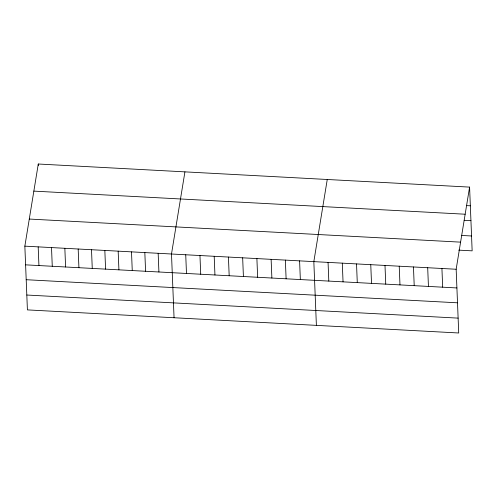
<?xml version="1.0" encoding="UTF-8"?>
<svg xmlns="http://www.w3.org/2000/svg" width="497" height="497" viewBox="0 0 497 497"><rect width="100%" height="100%" fill="white"/><g stroke="black" fill="none" stroke-linecap="round" stroke-linejoin="round"><path stroke-width="0.75" d="M469.59 187.108L456.159 269.25L458.719 332.99L27.41 309.892L24.85 246.152L38.281 164.01L469.59 187.108L472.15 250.848L458.669 250.128M184.927 171.863L171.496 254.004L174.056 317.745M327.256 179.485L313.831 261.627L316.39 325.367M466.596 205.603L470.342 205.808M33.846 191.115L465.161 214.219M464.198 220.308L470.939 220.668M461.812 235.46L471.554 235.982M29.28 219.047L460.595 242.145M24.85 246.152L456.159 269.25M25.602 264.845L456.911 287.949M26.198 279.712L457.507 302.81M26.813 295.025L458.122 318.123M441.926 268.492L442.678 287.185M427.693 267.728L428.445 286.421M413.461 266.964L414.212 285.663M399.228 266.199L399.979 284.899M384.995 265.441L385.747 284.135M370.762 264.677L371.514 283.371M356.529 263.913L357.281 282.613M342.296 263.155L343.048 281.849M328.063 262.391L328.809 281.085M299.598 260.869L300.343 279.562M285.359 260.105L286.11 278.798M271.126 259.341L271.878 278.034M256.893 258.577L257.645 277.276M242.66 257.819L243.412 276.512M228.427 257.055L229.179 275.748M214.195 256.29L214.946 274.99M199.962 255.533L200.713 274.226M185.729 254.768L186.481 273.462M158.164 253.29L158.916 271.989M144.832 252.575L145.584 271.275M131.5 251.861L132.252 270.561M118.168 251.147L118.92 269.846M104.836 250.438L105.588 269.132M91.51 249.724L92.256 268.417M78.178 249.009L78.924 267.703M64.846 248.295L65.598 266.988M51.514 247.581L52.266 266.274M38.281 164.01L38.337 165.507M38.182 246.866L38.934 265.56"/></g></svg>
